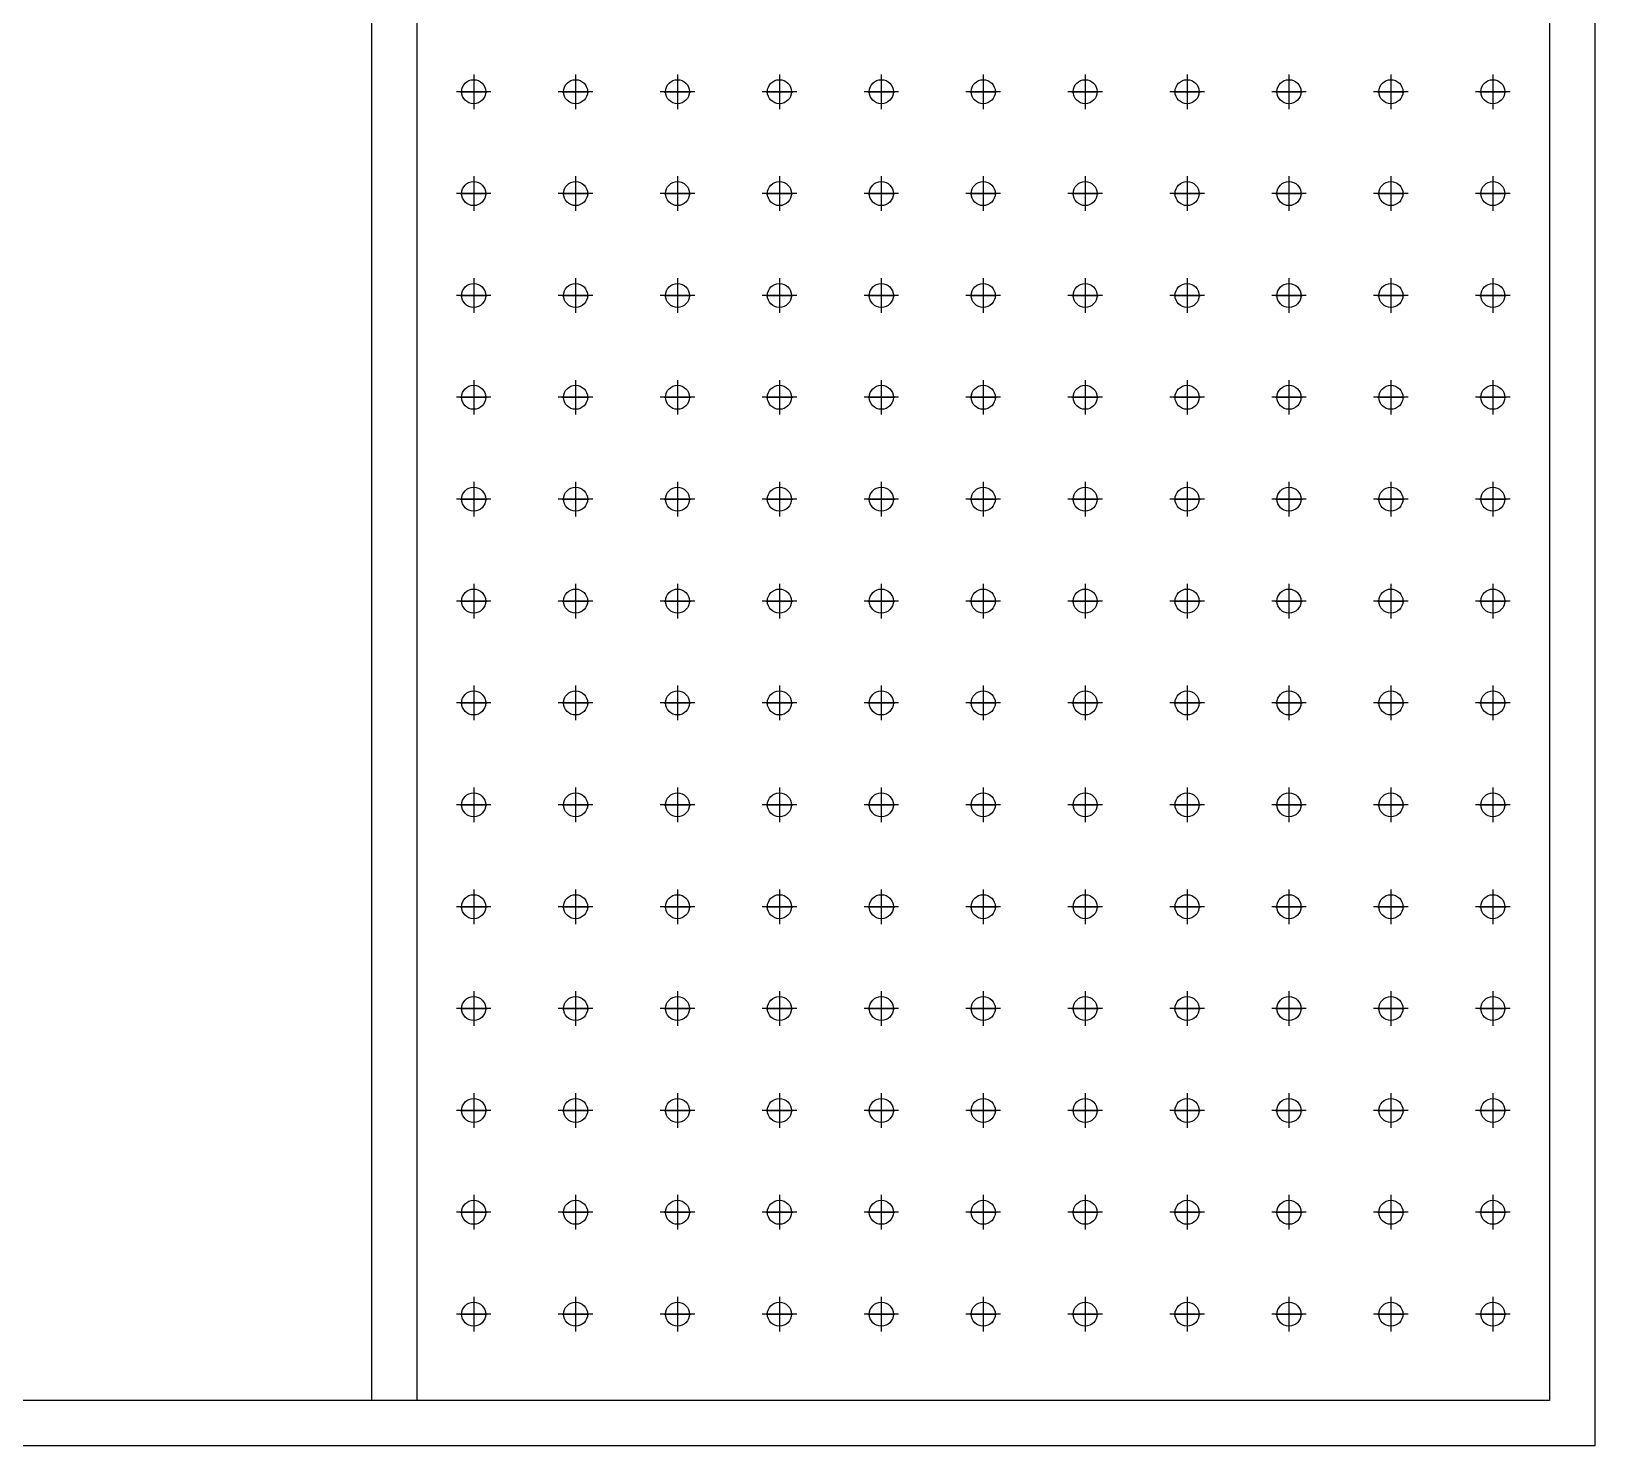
# Model space of a CAD drawing. Header units: millimetres. Extents: x 0 to 16815, y 0 to 11890.
# Drawn here: x 6004 to 7385, y 7606 to 8856 of the extents above; entities that cross this region are included whole.
import ezdxf

# ---------------------------------------------------------------- set-up
doc = ezdxf.new("R2010")
doc.units = ezdxf.units.MM
doc.linetypes.add('CENTER', pattern=[2, 1.25, -0.25, 0.25, -0.25])
doc.layers.add('CENTER', color=1, linetype='CENTER')

msp = doc.modelspace()

# ---------------------------------------------------------------- linework, layer by layer
at = {"color": 3}
for p, q in [((6304.8, 7646.3), (6304.8, 10566.3)), ((6344.8, 7646.3), (6344.8, 10566.3))]:
    msp.add_line(p, q, dxfattribs=at)
for points in [[(1984.8, 7606.3), (1984.8, 10606.3), (7384.8, 10606.3), (7384.8, 7606.3)], [(2024.8, 7646.3), (2024.8, 10566.3), (7344.8, 10566.3), (7344.8, 7646.3)]]:
    msp.add_lwpolyline(points, close=True, dxfattribs=at)
for centre in [(6394.8, 8802.5), (6484.8, 8802.5), (6574.8, 8802.5), (6664.8, 8802.5), (6754.8, 8802.5), (6844.8, 8802.5), (6934.8, 8802.5), (7024.8, 8802.5), (7114.8, 8802.5), (7204.8, 8802.5), (7294.8, 8802.5), (6394.8, 8712.5), (6484.8, 8712.5), (6574.8, 8712.5), (6664.8, 8712.5), (6754.8, 8712.5), (6844.8, 8712.5), (6934.8, 8712.5), (7024.8, 8712.5), (7114.8, 8712.5), (7204.8, 8712.5), (7294.8, 8712.5), (6394.8, 8622.5), (6484.8, 8622.5), (6574.8, 8622.5), (6664.8, 8622.5), (6754.8, 8622.5), (6844.8, 8622.5), (6934.8, 8622.5), (7024.8, 8622.5), (7114.8, 8622.5), (7204.8, 8622.5), (7294.8, 8622.5), (6394.8, 8532.5), (6484.8, 8532.5), (6574.8, 8532.5), (6664.8, 8532.5), (6754.8, 8532.5), (6844.8, 8532.5), (6934.8, 8532.5), (7024.8, 8532.5), (7114.8, 8532.5), (7204.8, 8532.5), (7294.8, 8532.5), (6394.8, 8442.5), (6484.8, 8442.5), (6574.8, 8442.5), (6664.8, 8442.5), (6754.8, 8442.5), (6844.8, 8442.5), (6934.8, 8442.5), (7024.8, 8442.5), (7114.8, 8442.5), (7204.8, 8442.5), (7294.8, 8442.5), (6394.8, 8352.5), (6484.8, 8352.5), (6574.8, 8352.5), (6664.8, 8352.5), (6754.8, 8352.5), (6844.8, 8352.5), (6934.8, 8352.5), (7024.8, 8352.5), (7114.8, 8352.5), (7204.8, 8352.5), (7294.8, 8352.5), (6394.8, 8262.5), (6484.8, 8262.5), (6574.8, 8262.5), (6664.8, 8262.5), (6754.8, 8262.5), (6844.8, 8262.5), (6934.8, 8262.5), (7024.8, 8262.5), (7114.8, 8262.5), (7204.8, 8262.5), (7294.8, 8262.5), (6394.8, 8172.5), (6484.8, 8172.5), (6574.8, 8172.5), (6664.8, 8172.5), (6754.8, 8172.5), (6844.8, 8172.5), (6934.8, 8172.5), (7024.8, 8172.5), (7114.8, 8172.5), (7204.8, 8172.5), (7294.8, 8172.5), (6394.8, 8082.5), (6484.8, 8082.5), (6574.8, 8082.5), (6664.8, 8082.5), (6754.8, 8082.5), (6844.8, 8082.5), (6934.8, 8082.5), (7024.8, 8082.5), (7114.8, 8082.5), (7204.8, 8082.5), (7294.8, 8082.5), (6394.8, 7992.5), (6484.8, 7992.5), (6574.8, 7992.5), (6664.8, 7992.5), (6754.8, 7992.5), (6844.8, 7992.5), (6934.8, 7992.5), (7024.8, 7992.5), (7114.8, 7992.5), (7204.8, 7992.5), (7294.8, 7992.5), (6394.8, 7902.5), (6484.8, 7902.5), (6574.8, 7902.5), (6664.8, 7902.5), (6754.8, 7902.5), (6844.8, 7902.5), (6934.8, 7902.5), (7024.8, 7902.5), (7114.8, 7902.5), (7204.8, 7902.5), (7294.8, 7902.5), (6394.8, 7812.5), (6484.8, 7812.5), (6574.8, 7812.5), (6664.8, 7812.5), (6754.8, 7812.5), (6844.8, 7812.5), (6934.8, 7812.5), (7024.8, 7812.5), (7114.8, 7812.5), (7204.8, 7812.5), (7294.8, 7812.5), (6394.8, 7722.5), (6484.8, 7722.5), (6574.8, 7722.5), (6664.8, 7722.5), (6754.8, 7722.5), (6844.8, 7722.5), (6934.8, 7722.5), (7024.8, 7722.5), (7114.8, 7722.5), (7204.8, 7722.5), (7294.8, 7722.5)]:
    msp.add_circle(centre, 10.6)
at = {"layer": 'CENTER', "linetype": 'CENTER', "ltscale": 50}
for p, q in [((6394.8, 8817.8), (6394.8, 8787.2)), ((6394.8, 8814.3), (6394.8, 8790.8)), ((6484.8, 8817.8), (6484.8, 8787.2)), ((6484.8, 8814.3), (6484.8, 8790.8)), ((6574.8, 8817.8), (6574.8, 8787.2)), ((6574.8, 8814.3), (6574.8, 8790.8)), ((6664.8, 8817.8), (6664.8, 8787.2)), ((6664.8, 8814.3), (6664.8, 8790.8)), ((6754.8, 8817.8), (6754.8, 8787.2)), ((6754.8, 8814.3), (6754.8, 8790.8)), ((6844.8, 8817.8), (6844.8, 8787.2)), ((6844.8, 8814.3), (6844.8, 8790.8)), ((6934.8, 8817.8), (6934.8, 8787.2)), ((6934.8, 8814.3), (6934.8, 8790.8)), ((7024.8, 8817.8), (7024.8, 8787.2)), ((7024.8, 8814.3), (7024.8, 8790.8)), ((7114.8, 8817.8), (7114.8, 8787.2)), ((7114.8, 8814.3), (7114.8, 8790.8)), ((7204.8, 8817.8), (7204.8, 8787.2)), ((7204.8, 8814.3), (7204.8, 8790.8)), ((7294.8, 8817.8), (7294.8, 8787.2)), ((7294.8, 8814.3), (7294.8, 8790.8)), ((6410.1, 8802.5), (6379.5, 8802.5)), ((6383, 8802.5), (6406.6, 8802.5)), ((6406.6, 8802.5), (6383, 8802.5)), ((6383, 8802.5), (6406.6, 8802.5)), ((6500.1, 8802.5), (6469.5, 8802.5)), ((6473, 8802.5), (6496.6, 8802.5)), ((6496.6, 8802.5), (6473, 8802.5)), ((6473, 8802.5), (6496.6, 8802.5)), ((6590.1, 8802.5), (6559.5, 8802.5)), ((6563, 8802.5), (6586.6, 8802.5)), ((6586.6, 8802.5), (6563, 8802.5)), ((6563, 8802.5), (6586.6, 8802.5)), ((6680.1, 8802.5), (6649.5, 8802.5)), ((6653, 8802.5), (6676.6, 8802.5)), ((6676.6, 8802.5), (6653, 8802.5)), ((6653, 8802.5), (6676.6, 8802.5)), ((6770.1, 8802.5), (6739.5, 8802.5)), ((6743, 8802.5), (6766.6, 8802.5)), ((6766.6, 8802.5), (6743, 8802.5)), ((6743, 8802.5), (6766.6, 8802.5)), ((6860.1, 8802.5), (6829.5, 8802.5)), ((6833, 8802.5), (6856.6, 8802.5)), ((6856.6, 8802.5), (6833, 8802.5)), ((6833, 8802.5), (6856.6, 8802.5)), ((6950.1, 8802.5), (6919.5, 8802.5)), ((6923, 8802.5), (6946.6, 8802.5)), ((6946.6, 8802.5), (6923, 8802.5)), ((6923, 8802.5), (6946.6, 8802.5)), ((7040.1, 8802.5), (7009.5, 8802.5)), ((7013, 8802.5), (7036.6, 8802.5)), ((7036.6, 8802.5), (7013, 8802.5)), ((7013, 8802.5), (7036.6, 8802.5)), ((7130.1, 8802.5), (7099.5, 8802.5)), ((7103, 8802.5), (7126.6, 8802.5)), ((7126.6, 8802.5), (7103, 8802.5)), ((7103, 8802.5), (7126.6, 8802.5)), ((7220.1, 8802.5), (7189.5, 8802.5)), ((7193, 8802.5), (7216.6, 8802.5)), ((7216.6, 8802.5), (7193, 8802.5)), ((7193, 8802.5), (7216.6, 8802.5)), ((7310.1, 8802.5), (7279.5, 8802.5)), ((7283, 8802.5), (7306.6, 8802.5)), ((7306.6, 8802.5), (7283, 8802.5)), ((7283, 8802.5), (7306.6, 8802.5)), ((6394.8, 8727.8), (6394.8, 8697.2)), ((6484.8, 8727.8), (6484.8, 8697.2)), ((6574.8, 8727.8), (6574.8, 8697.2)), ((6664.8, 8727.8), (6664.8, 8697.2)), ((6754.8, 8727.8), (6754.8, 8697.2)), ((6844.8, 8727.8), (6844.8, 8697.2)), ((6934.8, 8727.8), (6934.8, 8697.2)), ((7024.8, 8727.8), (7024.8, 8697.2)), ((7114.8, 8727.8), (7114.8, 8697.2)), ((7204.8, 8727.8), (7204.8, 8697.2)), ((7294.8, 8727.8), (7294.8, 8697.2)), ((6410.1, 8712.5), (6379.5, 8712.5)), ((6383, 8712.5), (6406.6, 8712.5)), ((6406.6, 8712.5), (6383, 8712.5)), ((6383, 8712.5), (6406.6, 8712.5)), ((6394.8, 8724.3), (6394.8, 8700.8)), ((6500.1, 8712.5), (6469.5, 8712.5)), ((6473, 8712.5), (6496.6, 8712.5)), ((6496.6, 8712.5), (6473, 8712.5)), ((6473, 8712.5), (6496.6, 8712.5)), ((6484.8, 8724.3), (6484.8, 8700.8)), ((6590.1, 8712.5), (6559.5, 8712.5)), ((6563, 8712.5), (6586.6, 8712.5)), ((6586.6, 8712.5), (6563, 8712.5)), ((6563, 8712.5), (6586.6, 8712.5)), ((6574.8, 8724.3), (6574.8, 8700.8)), ((6680.1, 8712.5), (6649.5, 8712.5)), ((6653, 8712.5), (6676.6, 8712.5)), ((6676.6, 8712.5), (6653, 8712.5)), ((6653, 8712.5), (6676.6, 8712.5)), ((6664.8, 8724.3), (6664.8, 8700.8)), ((6770.1, 8712.5), (6739.5, 8712.5)), ((6743, 8712.5), (6766.6, 8712.5)), ((6766.6, 8712.5), (6743, 8712.5)), ((6743, 8712.5), (6766.6, 8712.5)), ((6754.8, 8724.3), (6754.8, 8700.8)), ((6860.1, 8712.5), (6829.5, 8712.5)), ((6833, 8712.5), (6856.6, 8712.5)), ((6856.6, 8712.5), (6833, 8712.5)), ((6833, 8712.5), (6856.6, 8712.5)), ((6844.8, 8724.3), (6844.8, 8700.8)), ((6950.1, 8712.5), (6919.5, 8712.5)), ((6923, 8712.5), (6946.6, 8712.5)), ((6946.6, 8712.5), (6923, 8712.5)), ((6923, 8712.5), (6946.6, 8712.5)), ((6934.8, 8724.3), (6934.8, 8700.8)), ((7040.1, 8712.5), (7009.5, 8712.5)), ((7013, 8712.5), (7036.6, 8712.5)), ((7036.6, 8712.5), (7013, 8712.5)), ((7013, 8712.5), (7036.6, 8712.5)), ((7024.8, 8724.3), (7024.8, 8700.8)), ((7130.1, 8712.5), (7099.5, 8712.5)), ((7103, 8712.5), (7126.6, 8712.5)), ((7126.6, 8712.5), (7103, 8712.5)), ((7103, 8712.5), (7126.6, 8712.5)), ((7114.8, 8724.3), (7114.8, 8700.8)), ((7220.1, 8712.5), (7189.5, 8712.5)), ((7193, 8712.5), (7216.6, 8712.5)), ((7216.6, 8712.5), (7193, 8712.5)), ((7193, 8712.5), (7216.6, 8712.5)), ((7204.8, 8724.3), (7204.8, 8700.8)), ((7310.1, 8712.5), (7279.5, 8712.5)), ((7283, 8712.5), (7306.6, 8712.5)), ((7306.6, 8712.5), (7283, 8712.5)), ((7283, 8712.5), (7306.6, 8712.5)), ((7294.8, 8724.3), (7294.8, 8700.8)), ((6394.8, 8637.8), (6394.8, 8607.2)), ((6394.8, 8634.3), (6394.8, 8610.8)), ((6484.8, 8637.8), (6484.8, 8607.2)), ((6484.8, 8634.3), (6484.8, 8610.8)), ((6574.8, 8637.8), (6574.8, 8607.2)), ((6574.8, 8634.3), (6574.8, 8610.8)), ((6664.8, 8637.8), (6664.8, 8607.2)), ((6664.8, 8634.3), (6664.8, 8610.8)), ((6754.8, 8637.8), (6754.8, 8607.2)), ((6754.8, 8634.3), (6754.8, 8610.8)), ((6844.8, 8637.8), (6844.8, 8607.2)), ((6844.8, 8634.3), (6844.8, 8610.8)), ((6934.8, 8637.8), (6934.8, 8607.2)), ((6934.8, 8634.3), (6934.8, 8610.8)), ((7024.8, 8637.8), (7024.8, 8607.2)), ((7024.8, 8634.3), (7024.8, 8610.8)), ((7114.8, 8637.8), (7114.8, 8607.2)), ((7114.8, 8634.3), (7114.8, 8610.8)), ((7204.8, 8637.8), (7204.8, 8607.2)), ((7204.8, 8634.3), (7204.8, 8610.8)), ((7294.8, 8637.8), (7294.8, 8607.2)), ((7294.8, 8634.3), (7294.8, 8610.8)), ((6410.1, 8622.5), (6379.5, 8622.5)), ((6383, 8622.5), (6406.6, 8622.5)), ((6406.6, 8622.5), (6383, 8622.5)), ((6383, 8622.5), (6406.6, 8622.5)), ((6500.1, 8622.5), (6469.5, 8622.5)), ((6473, 8622.5), (6496.6, 8622.5)), ((6496.6, 8622.5), (6473, 8622.5)), ((6473, 8622.5), (6496.6, 8622.5)), ((6590.1, 8622.5), (6559.5, 8622.5)), ((6563, 8622.5), (6586.6, 8622.5)), ((6586.6, 8622.5), (6563, 8622.5)), ((6563, 8622.5), (6586.6, 8622.5)), ((6680.1, 8622.5), (6649.5, 8622.5)), ((6653, 8622.5), (6676.6, 8622.5)), ((6676.6, 8622.5), (6653, 8622.5)), ((6653, 8622.5), (6676.6, 8622.5)), ((6770.1, 8622.5), (6739.5, 8622.5)), ((6743, 8622.5), (6766.6, 8622.5)), ((6766.6, 8622.5), (6743, 8622.5)), ((6743, 8622.5), (6766.6, 8622.5)), ((6860.1, 8622.5), (6829.5, 8622.5)), ((6833, 8622.5), (6856.6, 8622.5)), ((6856.6, 8622.5), (6833, 8622.5)), ((6833, 8622.5), (6856.6, 8622.5)), ((6950.1, 8622.5), (6919.5, 8622.5)), ((6923, 8622.5), (6946.6, 8622.5)), ((6946.6, 8622.5), (6923, 8622.5)), ((6923, 8622.5), (6946.6, 8622.5)), ((7040.1, 8622.5), (7009.5, 8622.5)), ((7013, 8622.5), (7036.6, 8622.5)), ((7036.6, 8622.5), (7013, 8622.5)), ((7013, 8622.5), (7036.6, 8622.5)), ((7130.1, 8622.5), (7099.5, 8622.5)), ((7103, 8622.5), (7126.6, 8622.5)), ((7126.6, 8622.5), (7103, 8622.5)), ((7103, 8622.5), (7126.6, 8622.5)), ((7220.1, 8622.5), (7189.5, 8622.5)), ((7193, 8622.5), (7216.6, 8622.5)), ((7216.6, 8622.5), (7193, 8622.5)), ((7193, 8622.5), (7216.6, 8622.5)), ((7310.1, 8622.5), (7279.5, 8622.5)), ((7283, 8622.5), (7306.6, 8622.5)), ((7306.6, 8622.5), (7283, 8622.5)), ((7283, 8622.5), (7306.6, 8622.5)), ((6394.8, 8547.8), (6394.8, 8517.2)), ((6484.8, 8547.8), (6484.8, 8517.2)), ((6574.8, 8547.8), (6574.8, 8517.2)), ((6664.8, 8547.8), (6664.8, 8517.2)), ((6754.8, 8547.8), (6754.8, 8517.2)), ((6844.8, 8547.8), (6844.8, 8517.2)), ((6934.8, 8547.8), (6934.8, 8517.2)), ((7024.8, 8547.8), (7024.8, 8517.2)), ((7114.8, 8547.8), (7114.8, 8517.2)), ((7204.8, 8547.8), (7204.8, 8517.2)), ((7294.8, 8547.8), (7294.8, 8517.2)), ((6394.8, 8544.3), (6394.8, 8520.8)), ((6484.8, 8544.3), (6484.8, 8520.8)), ((6574.8, 8544.3), (6574.8, 8520.8)), ((6664.8, 8544.3), (6664.8, 8520.8)), ((6754.8, 8544.3), (6754.8, 8520.8)), ((6844.8, 8544.3), (6844.8, 8520.8)), ((6934.8, 8544.3), (6934.8, 8520.8)), ((7024.8, 8544.3), (7024.8, 8520.8)), ((7114.8, 8544.3), (7114.8, 8520.8)), ((7204.8, 8544.3), (7204.8, 8520.8)), ((7294.8, 8544.3), (7294.8, 8520.8)), ((6410.1, 8532.5), (6379.5, 8532.5)), ((6383, 8532.5), (6406.6, 8532.5)), ((6406.6, 8532.5), (6383, 8532.5)), ((6383, 8532.5), (6406.6, 8532.5)), ((6500.1, 8532.5), (6469.5, 8532.5)), ((6473, 8532.5), (6496.6, 8532.5)), ((6496.6, 8532.5), (6473, 8532.5)), ((6473, 8532.5), (6496.6, 8532.5)), ((6590.1, 8532.5), (6559.5, 8532.5)), ((6563, 8532.5), (6586.6, 8532.5)), ((6586.6, 8532.5), (6563, 8532.5)), ((6563, 8532.5), (6586.6, 8532.5)), ((6680.1, 8532.5), (6649.5, 8532.5)), ((6653, 8532.5), (6676.6, 8532.5)), ((6676.6, 8532.5), (6653, 8532.5)), ((6653, 8532.5), (6676.6, 8532.5)), ((6770.1, 8532.5), (6739.5, 8532.5)), ((6743, 8532.5), (6766.6, 8532.5)), ((6766.6, 8532.5), (6743, 8532.5)), ((6743, 8532.5), (6766.6, 8532.5)), ((6860.1, 8532.5), (6829.5, 8532.5)), ((6833, 8532.5), (6856.6, 8532.5)), ((6856.6, 8532.5), (6833, 8532.5)), ((6833, 8532.5), (6856.6, 8532.5)), ((6950.1, 8532.5), (6919.5, 8532.5)), ((6923, 8532.5), (6946.6, 8532.5)), ((6946.6, 8532.5), (6923, 8532.5)), ((6923, 8532.5), (6946.6, 8532.5)), ((7040.1, 8532.5), (7009.5, 8532.5)), ((7013, 8532.5), (7036.6, 8532.5)), ((7036.6, 8532.5), (7013, 8532.5)), ((7013, 8532.5), (7036.6, 8532.5)), ((7130.1, 8532.5), (7099.5, 8532.5)), ((7103, 8532.5), (7126.6, 8532.5)), ((7126.6, 8532.5), (7103, 8532.5)), ((7103, 8532.5), (7126.6, 8532.5)), ((7220.1, 8532.5), (7189.5, 8532.5)), ((7193, 8532.5), (7216.6, 8532.5)), ((7216.6, 8532.5), (7193, 8532.5)), ((7193, 8532.5), (7216.6, 8532.5)), ((7310.1, 8532.5), (7279.5, 8532.5)), ((7283, 8532.5), (7306.6, 8532.5)), ((7306.6, 8532.5), (7283, 8532.5)), ((7283, 8532.5), (7306.6, 8532.5)), ((6394.8, 8457.8), (6394.8, 8427.2)), ((6394.8, 8454.3), (6394.8, 8430.8)), ((6484.8, 8457.8), (6484.8, 8427.2)), ((6484.8, 8454.3), (6484.8, 8430.8)), ((6574.8, 8457.8), (6574.8, 8427.2)), ((6574.8, 8454.3), (6574.8, 8430.8)), ((6664.8, 8457.8), (6664.8, 8427.2)), ((6664.8, 8454.3), (6664.8, 8430.8)), ((6754.8, 8457.8), (6754.8, 8427.2)), ((6754.8, 8454.3), (6754.8, 8430.8)), ((6844.8, 8457.8), (6844.8, 8427.2)), ((6844.8, 8454.3), (6844.8, 8430.8)), ((6934.8, 8457.8), (6934.8, 8427.2)), ((6934.8, 8454.3), (6934.8, 8430.8)), ((7024.8, 8457.8), (7024.8, 8427.2)), ((7024.8, 8454.3), (7024.8, 8430.8)), ((7114.8, 8457.8), (7114.8, 8427.2)), ((7114.8, 8454.3), (7114.8, 8430.8)), ((7204.8, 8457.8), (7204.8, 8427.2)), ((7204.8, 8454.3), (7204.8, 8430.8)), ((7294.8, 8457.8), (7294.8, 8427.2)), ((7294.8, 8454.3), (7294.8, 8430.8)), ((6410.1, 8442.5), (6379.5, 8442.5)), ((6383, 8442.5), (6406.6, 8442.5)), ((6406.6, 8442.5), (6383, 8442.5)), ((6383, 8442.5), (6406.6, 8442.5)), ((6500.1, 8442.5), (6469.5, 8442.5)), ((6473, 8442.5), (6496.6, 8442.5)), ((6496.6, 8442.5), (6473, 8442.5)), ((6473, 8442.5), (6496.6, 8442.5)), ((6590.1, 8442.5), (6559.5, 8442.5)), ((6563, 8442.5), (6586.6, 8442.5)), ((6586.6, 8442.5), (6563, 8442.5)), ((6563, 8442.5), (6586.6, 8442.5)), ((6680.1, 8442.5), (6649.5, 8442.5)), ((6653, 8442.5), (6676.6, 8442.5)), ((6676.6, 8442.5), (6653, 8442.5)), ((6653, 8442.5), (6676.6, 8442.5)), ((6770.1, 8442.5), (6739.5, 8442.5)), ((6743, 8442.5), (6766.6, 8442.5)), ((6766.6, 8442.5), (6743, 8442.5)), ((6743, 8442.5), (6766.6, 8442.5)), ((6860.1, 8442.5), (6829.5, 8442.5)), ((6833, 8442.5), (6856.6, 8442.5)), ((6856.6, 8442.5), (6833, 8442.5)), ((6833, 8442.5), (6856.6, 8442.5)), ((6950.1, 8442.5), (6919.5, 8442.5)), ((6923, 8442.5), (6946.6, 8442.5)), ((6946.6, 8442.5), (6923, 8442.5)), ((6923, 8442.5), (6946.6, 8442.5)), ((7040.1, 8442.5), (7009.5, 8442.5)), ((7013, 8442.5), (7036.6, 8442.5)), ((7036.6, 8442.5), (7013, 8442.5)), ((7013, 8442.5), (7036.6, 8442.5)), ((7130.1, 8442.5), (7099.5, 8442.5)), ((7103, 8442.5), (7126.6, 8442.5)), ((7126.6, 8442.5), (7103, 8442.5)), ((7103, 8442.5), (7126.6, 8442.5)), ((7220.1, 8442.5), (7189.5, 8442.5)), ((7193, 8442.5), (7216.6, 8442.5)), ((7216.6, 8442.5), (7193, 8442.5)), ((7193, 8442.5), (7216.6, 8442.5)), ((7310.1, 8442.5), (7279.5, 8442.5)), ((7283, 8442.5), (7306.6, 8442.5)), ((7306.6, 8442.5), (7283, 8442.5)), ((7283, 8442.5), (7306.6, 8442.5)), ((6394.8, 8367.8), (6394.8, 8337.2)), ((6484.8, 8367.8), (6484.8, 8337.2)), ((6574.8, 8367.8), (6574.8, 8337.2)), ((6664.8, 8367.8), (6664.8, 8337.2)), ((6754.8, 8367.8), (6754.8, 8337.2)), ((6844.8, 8367.8), (6844.8, 8337.2)), ((6934.8, 8367.8), (6934.8, 8337.2)), ((7024.8, 8367.8), (7024.8, 8337.2)), ((7114.8, 8367.8), (7114.8, 8337.2)), ((7204.8, 8367.8), (7204.8, 8337.2)), ((7294.8, 8367.8), (7294.8, 8337.2)), ((6394.8, 8364.3), (6394.8, 8340.8)), ((6484.8, 8364.3), (6484.8, 8340.8)), ((6574.8, 8364.3), (6574.8, 8340.8)), ((6664.8, 8364.3), (6664.8, 8340.8)), ((6754.8, 8364.3), (6754.8, 8340.8)), ((6844.8, 8364.3), (6844.8, 8340.8)), ((6934.8, 8364.3), (6934.8, 8340.8)), ((7024.8, 8364.3), (7024.8, 8340.8)), ((7114.8, 8364.3), (7114.8, 8340.8)), ((7204.8, 8364.3), (7204.8, 8340.8)), ((7294.8, 8364.3), (7294.8, 8340.8)), ((6410.1, 8352.5), (6379.5, 8352.5)), ((6383, 8352.5), (6406.6, 8352.5)), ((6406.6, 8352.5), (6383, 8352.5)), ((6383, 8352.5), (6406.6, 8352.5)), ((6500.1, 8352.5), (6469.5, 8352.5)), ((6473, 8352.5), (6496.6, 8352.5)), ((6496.6, 8352.5), (6473, 8352.5)), ((6473, 8352.5), (6496.6, 8352.5)), ((6590.1, 8352.5), (6559.5, 8352.5)), ((6563, 8352.5), (6586.6, 8352.5)), ((6586.6, 8352.5), (6563, 8352.5)), ((6563, 8352.5), (6586.6, 8352.5)), ((6680.1, 8352.5), (6649.5, 8352.5)), ((6653, 8352.5), (6676.6, 8352.5)), ((6676.6, 8352.5), (6653, 8352.5)), ((6653, 8352.5), (6676.6, 8352.5)), ((6770.1, 8352.5), (6739.5, 8352.5)), ((6743, 8352.5), (6766.6, 8352.5)), ((6766.6, 8352.5), (6743, 8352.5)), ((6743, 8352.5), (6766.6, 8352.5)), ((6860.1, 8352.5), (6829.5, 8352.5)), ((6833, 8352.5), (6856.6, 8352.5)), ((6856.6, 8352.5), (6833, 8352.5)), ((6833, 8352.5), (6856.6, 8352.5)), ((6950.1, 8352.5), (6919.5, 8352.5)), ((6923, 8352.5), (6946.6, 8352.5)), ((6946.6, 8352.5), (6923, 8352.5)), ((6923, 8352.5), (6946.6, 8352.5)), ((7040.1, 8352.5), (7009.5, 8352.5)), ((7013, 8352.5), (7036.6, 8352.5)), ((7036.6, 8352.5), (7013, 8352.5)), ((7013, 8352.5), (7036.6, 8352.5)), ((7130.1, 8352.5), (7099.5, 8352.5)), ((7103, 8352.5), (7126.6, 8352.5)), ((7126.6, 8352.5), (7103, 8352.5)), ((7103, 8352.5), (7126.6, 8352.5)), ((7220.1, 8352.5), (7189.5, 8352.5)), ((7193, 8352.5), (7216.6, 8352.5)), ((7216.6, 8352.5), (7193, 8352.5)), ((7193, 8352.5), (7216.6, 8352.5)), ((7310.1, 8352.5), (7279.5, 8352.5)), ((7283, 8352.5), (7306.6, 8352.5)), ((7306.6, 8352.5), (7283, 8352.5)), ((7283, 8352.5), (7306.6, 8352.5)), ((6394.8, 8277.8), (6394.8, 8247.2)), ((6394.8, 8274.3), (6394.8, 8250.8)), ((6484.8, 8277.8), (6484.8, 8247.2)), ((6484.8, 8274.3), (6484.8, 8250.8)), ((6574.8, 8277.8), (6574.8, 8247.2)), ((6574.8, 8274.3), (6574.8, 8250.8)), ((6664.8, 8277.8), (6664.8, 8247.2)), ((6664.8, 8274.3), (6664.8, 8250.8)), ((6754.8, 8277.8), (6754.8, 8247.2)), ((6754.8, 8274.3), (6754.8, 8250.8)), ((6844.8, 8277.8), (6844.8, 8247.2)), ((6844.8, 8274.3), (6844.8, 8250.8)), ((6934.8, 8277.8), (6934.8, 8247.2)), ((6934.8, 8274.3), (6934.8, 8250.8)), ((7024.8, 8277.8), (7024.8, 8247.2)), ((7024.8, 8274.3), (7024.8, 8250.8)), ((7114.8, 8277.8), (7114.8, 8247.2)), ((7114.8, 8274.3), (7114.8, 8250.8)), ((7204.8, 8277.8), (7204.8, 8247.2)), ((7204.8, 8274.3), (7204.8, 8250.8)), ((7294.8, 8277.8), (7294.8, 8247.2)), ((7294.8, 8274.3), (7294.8, 8250.8)), ((6410.1, 8262.5), (6379.5, 8262.5)), ((6383, 8262.5), (6406.6, 8262.5)), ((6406.6, 8262.5), (6383, 8262.5)), ((6383, 8262.5), (6406.6, 8262.5)), ((6500.1, 8262.5), (6469.5, 8262.5)), ((6473, 8262.5), (6496.6, 8262.5)), ((6496.6, 8262.5), (6473, 8262.5)), ((6473, 8262.5), (6496.6, 8262.5)), ((6590.1, 8262.5), (6559.5, 8262.5)), ((6563, 8262.5), (6586.6, 8262.5)), ((6586.6, 8262.5), (6563, 8262.5)), ((6563, 8262.5), (6586.6, 8262.5)), ((6680.1, 8262.5), (6649.5, 8262.5)), ((6653, 8262.5), (6676.6, 8262.5)), ((6676.6, 8262.5), (6653, 8262.5)), ((6653, 8262.5), (6676.6, 8262.5)), ((6770.1, 8262.5), (6739.5, 8262.5)), ((6743, 8262.5), (6766.6, 8262.5)), ((6766.6, 8262.5), (6743, 8262.5)), ((6743, 8262.5), (6766.6, 8262.5)), ((6860.1, 8262.5), (6829.5, 8262.5)), ((6833, 8262.5), (6856.6, 8262.5)), ((6856.6, 8262.5), (6833, 8262.5)), ((6833, 8262.5), (6856.6, 8262.5)), ((6950.1, 8262.5), (6919.5, 8262.5)), ((6923, 8262.5), (6946.6, 8262.5)), ((6946.6, 8262.5), (6923, 8262.5)), ((6923, 8262.5), (6946.6, 8262.5)), ((7040.1, 8262.5), (7009.5, 8262.5)), ((7013, 8262.5), (7036.6, 8262.5)), ((7036.6, 8262.5), (7013, 8262.5)), ((7013, 8262.5), (7036.6, 8262.5)), ((7130.1, 8262.5), (7099.5, 8262.5)), ((7103, 8262.5), (7126.6, 8262.5)), ((7126.6, 8262.5), (7103, 8262.5)), ((7103, 8262.5), (7126.6, 8262.5)), ((7220.1, 8262.5), (7189.5, 8262.5)), ((7193, 8262.5), (7216.6, 8262.5)), ((7216.6, 8262.5), (7193, 8262.5)), ((7193, 8262.5), (7216.6, 8262.5)), ((7310.1, 8262.5), (7279.5, 8262.5)), ((7283, 8262.5), (7306.6, 8262.5)), ((7306.6, 8262.5), (7283, 8262.5)), ((7283, 8262.5), (7306.6, 8262.5)), ((6394.8, 8187.8), (6394.8, 8157.2)), ((6484.8, 8187.8), (6484.8, 8157.2)), ((6574.8, 8187.8), (6574.8, 8157.2)), ((6664.8, 8187.8), (6664.8, 8157.2)), ((6754.8, 8187.8), (6754.8, 8157.2)), ((6844.8, 8187.8), (6844.8, 8157.2)), ((6934.8, 8187.8), (6934.8, 8157.2)), ((7024.8, 8187.8), (7024.8, 8157.2)), ((7114.8, 8187.8), (7114.8, 8157.2)), ((7204.8, 8187.8), (7204.8, 8157.2)), ((7294.8, 8187.8), (7294.8, 8157.2)), ((6394.8, 8184.3), (6394.8, 8160.8)), ((6484.8, 8184.3), (6484.8, 8160.8)), ((6574.8, 8184.3), (6574.8, 8160.8)), ((6664.8, 8184.3), (6664.8, 8160.8)), ((6754.8, 8184.3), (6754.8, 8160.8)), ((6844.8, 8184.3), (6844.8, 8160.8)), ((6934.8, 8184.3), (6934.8, 8160.8)), ((7024.8, 8184.3), (7024.8, 8160.8)), ((7114.8, 8184.3), (7114.8, 8160.8)), ((7204.8, 8184.3), (7204.8, 8160.8)), ((7294.8, 8184.3), (7294.8, 8160.8)), ((6410.1, 8172.5), (6379.5, 8172.5)), ((6383, 8172.5), (6406.6, 8172.5)), ((6406.6, 8172.5), (6383, 8172.5)), ((6383, 8172.5), (6406.6, 8172.5)), ((6500.1, 8172.5), (6469.5, 8172.5)), ((6473, 8172.5), (6496.6, 8172.5)), ((6496.6, 8172.5), (6473, 8172.5)), ((6473, 8172.5), (6496.6, 8172.5)), ((6590.1, 8172.5), (6559.5, 8172.5)), ((6563, 8172.5), (6586.6, 8172.5)), ((6586.6, 8172.5), (6563, 8172.5)), ((6563, 8172.5), (6586.6, 8172.5)), ((6680.1, 8172.5), (6649.5, 8172.5)), ((6653, 8172.5), (6676.6, 8172.5)), ((6676.6, 8172.5), (6653, 8172.5)), ((6653, 8172.5), (6676.6, 8172.5)), ((6770.1, 8172.5), (6739.5, 8172.5)), ((6743, 8172.5), (6766.6, 8172.5)), ((6766.6, 8172.5), (6743, 8172.5)), ((6743, 8172.5), (6766.6, 8172.5)), ((6860.1, 8172.5), (6829.5, 8172.5)), ((6833, 8172.5), (6856.6, 8172.5)), ((6856.6, 8172.5), (6833, 8172.5)), ((6833, 8172.5), (6856.6, 8172.5)), ((6950.1, 8172.5), (6919.5, 8172.5)), ((6923, 8172.5), (6946.6, 8172.5)), ((6946.6, 8172.5), (6923, 8172.5)), ((6923, 8172.5), (6946.6, 8172.5)), ((7040.1, 8172.5), (7009.5, 8172.5)), ((7013, 8172.5), (7036.6, 8172.5)), ((7036.6, 8172.5), (7013, 8172.5)), ((7013, 8172.5), (7036.6, 8172.5)), ((7130.1, 8172.5), (7099.5, 8172.5)), ((7103, 8172.5), (7126.6, 8172.5)), ((7126.6, 8172.5), (7103, 8172.5)), ((7103, 8172.5), (7126.6, 8172.5)), ((7220.1, 8172.5), (7189.5, 8172.5)), ((7193, 8172.5), (7216.6, 8172.5)), ((7216.6, 8172.5), (7193, 8172.5)), ((7193, 8172.5), (7216.6, 8172.5)), ((7310.1, 8172.5), (7279.5, 8172.5)), ((7283, 8172.5), (7306.6, 8172.5)), ((7306.6, 8172.5), (7283, 8172.5)), ((7283, 8172.5), (7306.6, 8172.5)), ((6394.8, 8097.8), (6394.8, 8067.2)), ((6394.8, 8094.3), (6394.8, 8070.8)), ((6484.8, 8097.8), (6484.8, 8067.2)), ((6484.8, 8094.3), (6484.8, 8070.8)), ((6574.8, 8097.8), (6574.8, 8067.2)), ((6574.8, 8094.3), (6574.8, 8070.8)), ((6664.8, 8097.8), (6664.8, 8067.2)), ((6664.8, 8094.3), (6664.8, 8070.8)), ((6754.8, 8097.8), (6754.8, 8067.2)), ((6754.8, 8094.3), (6754.8, 8070.8)), ((6844.8, 8097.8), (6844.8, 8067.2)), ((6844.8, 8094.3), (6844.8, 8070.8)), ((6934.8, 8097.8), (6934.8, 8067.2)), ((6934.8, 8094.3), (6934.8, 8070.8)), ((7024.8, 8097.8), (7024.8, 8067.2)), ((7024.8, 8094.3), (7024.8, 8070.8)), ((7114.8, 8097.8), (7114.8, 8067.2)), ((7114.8, 8094.3), (7114.8, 8070.8)), ((7204.8, 8097.8), (7204.8, 8067.2)), ((7204.8, 8094.3), (7204.8, 8070.8)), ((7294.8, 8097.8), (7294.8, 8067.2)), ((7294.8, 8094.3), (7294.8, 8070.8)), ((6410.1, 8082.5), (6379.5, 8082.5)), ((6383, 8082.5), (6406.6, 8082.5)), ((6406.6, 8082.5), (6383, 8082.5)), ((6383, 8082.5), (6406.6, 8082.5)), ((6500.1, 8082.5), (6469.5, 8082.5)), ((6473, 8082.5), (6496.6, 8082.5)), ((6496.6, 8082.5), (6473, 8082.5)), ((6473, 8082.5), (6496.6, 8082.5)), ((6590.1, 8082.5), (6559.5, 8082.5)), ((6563, 8082.5), (6586.6, 8082.5)), ((6586.6, 8082.5), (6563, 8082.5)), ((6563, 8082.5), (6586.6, 8082.5)), ((6680.1, 8082.5), (6649.5, 8082.5)), ((6653, 8082.5), (6676.6, 8082.5)), ((6676.6, 8082.5), (6653, 8082.5)), ((6653, 8082.5), (6676.6, 8082.5)), ((6770.1, 8082.5), (6739.5, 8082.5)), ((6743, 8082.5), (6766.6, 8082.5)), ((6766.6, 8082.5), (6743, 8082.5)), ((6743, 8082.5), (6766.6, 8082.5)), ((6860.1, 8082.5), (6829.5, 8082.5)), ((6833, 8082.5), (6856.6, 8082.5)), ((6856.6, 8082.5), (6833, 8082.5)), ((6833, 8082.5), (6856.6, 8082.5)), ((6950.1, 8082.5), (6919.5, 8082.5)), ((6923, 8082.5), (6946.6, 8082.5)), ((6946.6, 8082.5), (6923, 8082.5)), ((6923, 8082.5), (6946.6, 8082.5)), ((7040.1, 8082.5), (7009.5, 8082.5)), ((7013, 8082.5), (7036.6, 8082.5)), ((7036.6, 8082.5), (7013, 8082.5)), ((7013, 8082.5), (7036.6, 8082.5)), ((7130.1, 8082.5), (7099.5, 8082.5)), ((7103, 8082.5), (7126.6, 8082.5)), ((7126.6, 8082.5), (7103, 8082.5)), ((7103, 8082.5), (7126.6, 8082.5)), ((7220.1, 8082.5), (7189.5, 8082.5)), ((7193, 8082.5), (7216.6, 8082.5)), ((7216.6, 8082.5), (7193, 8082.5)), ((7193, 8082.5), (7216.6, 8082.5)), ((7310.1, 8082.5), (7279.5, 8082.5)), ((7283, 8082.5), (7306.6, 8082.5)), ((7306.6, 8082.5), (7283, 8082.5)), ((7283, 8082.5), (7306.6, 8082.5)), ((6394.8, 8007.8), (6394.8, 7977.2)), ((6394.8, 8004.3), (6394.8, 7980.8)), ((6484.8, 8007.8), (6484.8, 7977.2)), ((6484.8, 8004.3), (6484.8, 7980.8)), ((6574.8, 8007.8), (6574.8, 7977.2)), ((6574.8, 8004.3), (6574.8, 7980.8)), ((6664.8, 8007.8), (6664.8, 7977.2)), ((6664.8, 8004.3), (6664.8, 7980.8)), ((6754.8, 8007.8), (6754.8, 7977.2)), ((6754.8, 8004.3), (6754.8, 7980.8)), ((6844.8, 8007.8), (6844.8, 7977.2)), ((6844.8, 8004.3), (6844.8, 7980.8)), ((6934.8, 8007.8), (6934.8, 7977.2)), ((6934.8, 8004.3), (6934.8, 7980.8)), ((7024.8, 8007.8), (7024.8, 7977.2)), ((7024.8, 8004.3), (7024.8, 7980.8)), ((7114.8, 8007.8), (7114.8, 7977.2)), ((7114.8, 8004.3), (7114.8, 7980.8)), ((7204.8, 8007.8), (7204.8, 7977.2)), ((7204.8, 8004.3), (7204.8, 7980.8)), ((7294.8, 8007.8), (7294.8, 7977.2)), ((7294.8, 8004.3), (7294.8, 7980.8)), ((6410.1, 7992.5), (6379.5, 7992.5)), ((6383, 7992.5), (6406.6, 7992.5)), ((6406.6, 7992.5), (6383, 7992.5)), ((6383, 7992.5), (6406.6, 7992.5)), ((6500.1, 7992.5), (6469.5, 7992.5)), ((6473, 7992.5), (6496.6, 7992.5)), ((6496.6, 7992.5), (6473, 7992.5)), ((6473, 7992.5), (6496.6, 7992.5)), ((6590.1, 7992.5), (6559.5, 7992.5)), ((6563, 7992.5), (6586.6, 7992.5)), ((6586.6, 7992.5), (6563, 7992.5)), ((6563, 7992.5), (6586.6, 7992.5)), ((6680.1, 7992.5), (6649.5, 7992.5)), ((6653, 7992.5), (6676.6, 7992.5)), ((6676.6, 7992.5), (6653, 7992.5)), ((6653, 7992.5), (6676.6, 7992.5)), ((6770.1, 7992.5), (6739.5, 7992.5)), ((6743, 7992.5), (6766.6, 7992.5)), ((6766.6, 7992.5), (6743, 7992.5)), ((6743, 7992.5), (6766.6, 7992.5)), ((6860.1, 7992.5), (6829.5, 7992.5)), ((6833, 7992.5), (6856.6, 7992.5)), ((6856.6, 7992.5), (6833, 7992.5)), ((6833, 7992.5), (6856.6, 7992.5)), ((6950.1, 7992.5), (6919.5, 7992.5)), ((6923, 7992.5), (6946.6, 7992.5)), ((6946.6, 7992.5), (6923, 7992.5)), ((6923, 7992.5), (6946.6, 7992.5)), ((7040.1, 7992.5), (7009.5, 7992.5)), ((7013, 7992.5), (7036.6, 7992.5)), ((7036.6, 7992.5), (7013, 7992.5)), ((7013, 7992.5), (7036.6, 7992.5)), ((7130.1, 7992.5), (7099.5, 7992.5)), ((7103, 7992.5), (7126.6, 7992.5)), ((7126.6, 7992.5), (7103, 7992.5)), ((7103, 7992.5), (7126.6, 7992.5)), ((7220.1, 7992.5), (7189.5, 7992.5)), ((7193, 7992.5), (7216.6, 7992.5)), ((7216.6, 7992.5), (7193, 7992.5)), ((7193, 7992.5), (7216.6, 7992.5)), ((7310.1, 7992.5), (7279.5, 7992.5)), ((7283, 7992.5), (7306.6, 7992.5)), ((7306.6, 7992.5), (7283, 7992.5)), ((7283, 7992.5), (7306.6, 7992.5)), ((6394.8, 7917.8), (6394.8, 7887.2)), ((6394.8, 7914.3), (6394.8, 7890.8)), ((6484.8, 7917.8), (6484.8, 7887.2)), ((6484.8, 7914.3), (6484.8, 7890.8)), ((6574.8, 7917.8), (6574.8, 7887.2)), ((6574.8, 7914.3), (6574.8, 7890.8)), ((6664.8, 7917.8), (6664.8, 7887.2)), ((6664.8, 7914.3), (6664.8, 7890.8)), ((6754.8, 7917.8), (6754.8, 7887.2)), ((6754.8, 7914.3), (6754.8, 7890.8)), ((6844.8, 7917.8), (6844.8, 7887.2)), ((6844.8, 7914.3), (6844.8, 7890.8)), ((6934.8, 7917.8), (6934.8, 7887.2)), ((6934.8, 7914.3), (6934.8, 7890.8)), ((7024.8, 7917.8), (7024.8, 7887.2)), ((7024.8, 7914.3), (7024.8, 7890.8)), ((7114.8, 7917.8), (7114.8, 7887.2)), ((7114.8, 7914.3), (7114.8, 7890.8)), ((7204.8, 7917.8), (7204.8, 7887.2)), ((7204.8, 7914.3), (7204.8, 7890.8)), ((7294.8, 7917.8), (7294.8, 7887.2)), ((7294.8, 7914.3), (7294.8, 7890.8)), ((6410.1, 7902.5), (6379.5, 7902.5)), ((6383, 7902.5), (6406.6, 7902.5)), ((6406.6, 7902.5), (6383, 7902.5)), ((6383, 7902.5), (6406.6, 7902.5)), ((6500.1, 7902.5), (6469.5, 7902.5)), ((6473, 7902.5), (6496.6, 7902.5)), ((6496.6, 7902.5), (6473, 7902.5)), ((6473, 7902.5), (6496.6, 7902.5)), ((6590.1, 7902.5), (6559.5, 7902.5)), ((6563, 7902.5), (6586.6, 7902.5)), ((6586.6, 7902.5), (6563, 7902.5)), ((6563, 7902.5), (6586.6, 7902.5)), ((6680.1, 7902.5), (6649.5, 7902.5)), ((6653, 7902.5), (6676.6, 7902.5)), ((6676.6, 7902.5), (6653, 7902.5)), ((6653, 7902.5), (6676.6, 7902.5)), ((6770.1, 7902.5), (6739.5, 7902.5)), ((6743, 7902.5), (6766.6, 7902.5)), ((6766.6, 7902.5), (6743, 7902.5)), ((6743, 7902.5), (6766.6, 7902.5)), ((6860.1, 7902.5), (6829.5, 7902.5)), ((6833, 7902.5), (6856.6, 7902.5)), ((6856.6, 7902.5), (6833, 7902.5)), ((6833, 7902.5), (6856.6, 7902.5)), ((6950.1, 7902.5), (6919.5, 7902.5)), ((6923, 7902.5), (6946.6, 7902.5)), ((6946.6, 7902.5), (6923, 7902.5)), ((6923, 7902.5), (6946.6, 7902.5)), ((7040.1, 7902.5), (7009.5, 7902.5)), ((7013, 7902.5), (7036.6, 7902.5)), ((7036.6, 7902.5), (7013, 7902.5)), ((7013, 7902.5), (7036.6, 7902.5)), ((7130.1, 7902.5), (7099.5, 7902.5)), ((7103, 7902.5), (7126.6, 7902.5)), ((7126.6, 7902.5), (7103, 7902.5)), ((7103, 7902.5), (7126.6, 7902.5)), ((7220.1, 7902.5), (7189.5, 7902.5)), ((7193, 7902.5), (7216.6, 7902.5)), ((7216.6, 7902.5), (7193, 7902.5)), ((7193, 7902.5), (7216.6, 7902.5)), ((7310.1, 7902.5), (7279.5, 7902.5)), ((7283, 7902.5), (7306.6, 7902.5)), ((7306.6, 7902.5), (7283, 7902.5)), ((7283, 7902.5), (7306.6, 7902.5)), ((6394.8, 7827.8), (6394.8, 7797.2)), ((6394.8, 7824.3), (6394.8, 7800.8)), ((6484.8, 7827.8), (6484.8, 7797.2)), ((6484.8, 7824.3), (6484.8, 7800.8)), ((6574.8, 7827.8), (6574.8, 7797.2)), ((6574.8, 7824.3), (6574.8, 7800.8)), ((6664.8, 7827.8), (6664.8, 7797.2)), ((6664.8, 7824.3), (6664.8, 7800.8)), ((6754.8, 7827.8), (6754.8, 7797.2)), ((6754.8, 7824.3), (6754.8, 7800.8)), ((6844.8, 7827.8), (6844.8, 7797.2)), ((6844.8, 7824.3), (6844.8, 7800.8)), ((6934.8, 7827.8), (6934.8, 7797.2)), ((6934.8, 7824.3), (6934.8, 7800.8)), ((7024.8, 7827.8), (7024.8, 7797.2)), ((7024.8, 7824.3), (7024.8, 7800.8)), ((7114.8, 7827.8), (7114.8, 7797.2)), ((7114.8, 7824.3), (7114.8, 7800.8)), ((7204.8, 7827.8), (7204.8, 7797.2)), ((7204.8, 7824.3), (7204.8, 7800.8)), ((7294.8, 7827.8), (7294.8, 7797.2)), ((7294.8, 7824.3), (7294.8, 7800.8)), ((6410.1, 7812.5), (6379.5, 7812.5)), ((6383, 7812.5), (6406.6, 7812.5)), ((6406.6, 7812.5), (6383, 7812.5)), ((6383, 7812.5), (6406.6, 7812.5)), ((6500.1, 7812.5), (6469.5, 7812.5)), ((6473, 7812.5), (6496.6, 7812.5)), ((6496.6, 7812.5), (6473, 7812.5)), ((6473, 7812.5), (6496.6, 7812.5)), ((6590.1, 7812.5), (6559.5, 7812.5)), ((6563, 7812.5), (6586.6, 7812.5)), ((6586.6, 7812.5), (6563, 7812.5)), ((6563, 7812.5), (6586.6, 7812.5)), ((6680.1, 7812.5), (6649.5, 7812.5)), ((6653, 7812.5), (6676.6, 7812.5)), ((6676.6, 7812.5), (6653, 7812.5)), ((6653, 7812.5), (6676.6, 7812.5)), ((6770.1, 7812.5), (6739.5, 7812.5)), ((6743, 7812.5), (6766.6, 7812.5)), ((6766.6, 7812.5), (6743, 7812.5)), ((6743, 7812.5), (6766.6, 7812.5)), ((6860.1, 7812.5), (6829.5, 7812.5)), ((6833, 7812.5), (6856.6, 7812.5)), ((6856.6, 7812.5), (6833, 7812.5)), ((6833, 7812.5), (6856.6, 7812.5)), ((6950.1, 7812.5), (6919.5, 7812.5)), ((6923, 7812.5), (6946.6, 7812.5)), ((6946.6, 7812.5), (6923, 7812.5)), ((6923, 7812.5), (6946.6, 7812.5)), ((7040.1, 7812.5), (7009.5, 7812.5)), ((7013, 7812.5), (7036.6, 7812.5)), ((7036.6, 7812.5), (7013, 7812.5)), ((7013, 7812.5), (7036.6, 7812.5)), ((7130.1, 7812.5), (7099.5, 7812.5)), ((7103, 7812.5), (7126.6, 7812.5)), ((7126.6, 7812.5), (7103, 7812.5)), ((7103, 7812.5), (7126.6, 7812.5)), ((7220.1, 7812.5), (7189.5, 7812.5)), ((7193, 7812.5), (7216.6, 7812.5)), ((7216.6, 7812.5), (7193, 7812.5)), ((7193, 7812.5), (7216.6, 7812.5)), ((7310.1, 7812.5), (7279.5, 7812.5)), ((7283, 7812.5), (7306.6, 7812.5)), ((7306.6, 7812.5), (7283, 7812.5)), ((7283, 7812.5), (7306.6, 7812.5)), ((6394.8, 7737.8), (6394.8, 7707.2)), ((6394.8, 7734.3), (6394.8, 7710.8)), ((6484.8, 7737.8), (6484.8, 7707.2)), ((6484.8, 7734.3), (6484.8, 7710.8)), ((6574.8, 7737.8), (6574.8, 7707.2)), ((6574.8, 7734.3), (6574.8, 7710.8)), ((6664.8, 7737.8), (6664.8, 7707.2)), ((6664.8, 7734.3), (6664.8, 7710.8)), ((6754.8, 7737.8), (6754.8, 7707.2)), ((6754.8, 7734.3), (6754.8, 7710.8)), ((6844.8, 7737.8), (6844.8, 7707.2)), ((6844.8, 7734.3), (6844.8, 7710.8)), ((6934.8, 7737.8), (6934.8, 7707.2)), ((6934.8, 7734.3), (6934.8, 7710.8)), ((7024.8, 7737.8), (7024.8, 7707.2)), ((7024.8, 7734.3), (7024.8, 7710.8)), ((7114.8, 7737.8), (7114.8, 7707.2)), ((7114.8, 7734.3), (7114.8, 7710.8)), ((7204.8, 7737.8), (7204.8, 7707.2)), ((7204.8, 7734.3), (7204.8, 7710.8)), ((7294.8, 7737.8), (7294.8, 7707.2)), ((7294.8, 7734.3), (7294.8, 7710.8)), ((6410.1, 7722.5), (6379.5, 7722.5)), ((6383, 7722.5), (6406.6, 7722.5)), ((6406.6, 7722.5), (6383, 7722.5)), ((6383, 7722.5), (6406.6, 7722.5)), ((6500.1, 7722.5), (6469.5, 7722.5)), ((6473, 7722.5), (6496.6, 7722.5)), ((6496.6, 7722.5), (6473, 7722.5)), ((6473, 7722.5), (6496.6, 7722.5)), ((6590.1, 7722.5), (6559.5, 7722.5)), ((6563, 7722.5), (6586.6, 7722.5)), ((6586.6, 7722.5), (6563, 7722.5)), ((6563, 7722.5), (6586.6, 7722.5)), ((6680.1, 7722.5), (6649.5, 7722.5)), ((6653, 7722.5), (6676.6, 7722.5)), ((6676.6, 7722.5), (6653, 7722.5)), ((6653, 7722.5), (6676.6, 7722.5)), ((6770.1, 7722.5), (6739.5, 7722.5)), ((6743, 7722.5), (6766.6, 7722.5)), ((6766.6, 7722.5), (6743, 7722.5)), ((6743, 7722.5), (6766.6, 7722.5)), ((6860.1, 7722.5), (6829.5, 7722.5)), ((6833, 7722.5), (6856.6, 7722.5)), ((6856.6, 7722.5), (6833, 7722.5)), ((6833, 7722.5), (6856.6, 7722.5)), ((6950.1, 7722.5), (6919.5, 7722.5)), ((6923, 7722.5), (6946.6, 7722.5)), ((6946.6, 7722.5), (6923, 7722.5)), ((6923, 7722.5), (6946.6, 7722.5)), ((7040.1, 7722.5), (7009.5, 7722.5)), ((7013, 7722.5), (7036.6, 7722.5)), ((7036.6, 7722.5), (7013, 7722.5)), ((7013, 7722.5), (7036.6, 7722.5)), ((7130.1, 7722.5), (7099.5, 7722.5)), ((7103, 7722.5), (7126.6, 7722.5)), ((7126.6, 7722.5), (7103, 7722.5)), ((7103, 7722.5), (7126.6, 7722.5)), ((7220.1, 7722.5), (7189.5, 7722.5)), ((7193, 7722.5), (7216.6, 7722.5)), ((7216.6, 7722.5), (7193, 7722.5)), ((7193, 7722.5), (7216.6, 7722.5)), ((7310.1, 7722.5), (7279.5, 7722.5)), ((7283, 7722.5), (7306.6, 7722.5)), ((7306.6, 7722.5), (7283, 7722.5)), ((7283, 7722.5), (7306.6, 7722.5))]:
    msp.add_line(p, q, dxfattribs=at)

doc.saveas('drawing.dxf')
